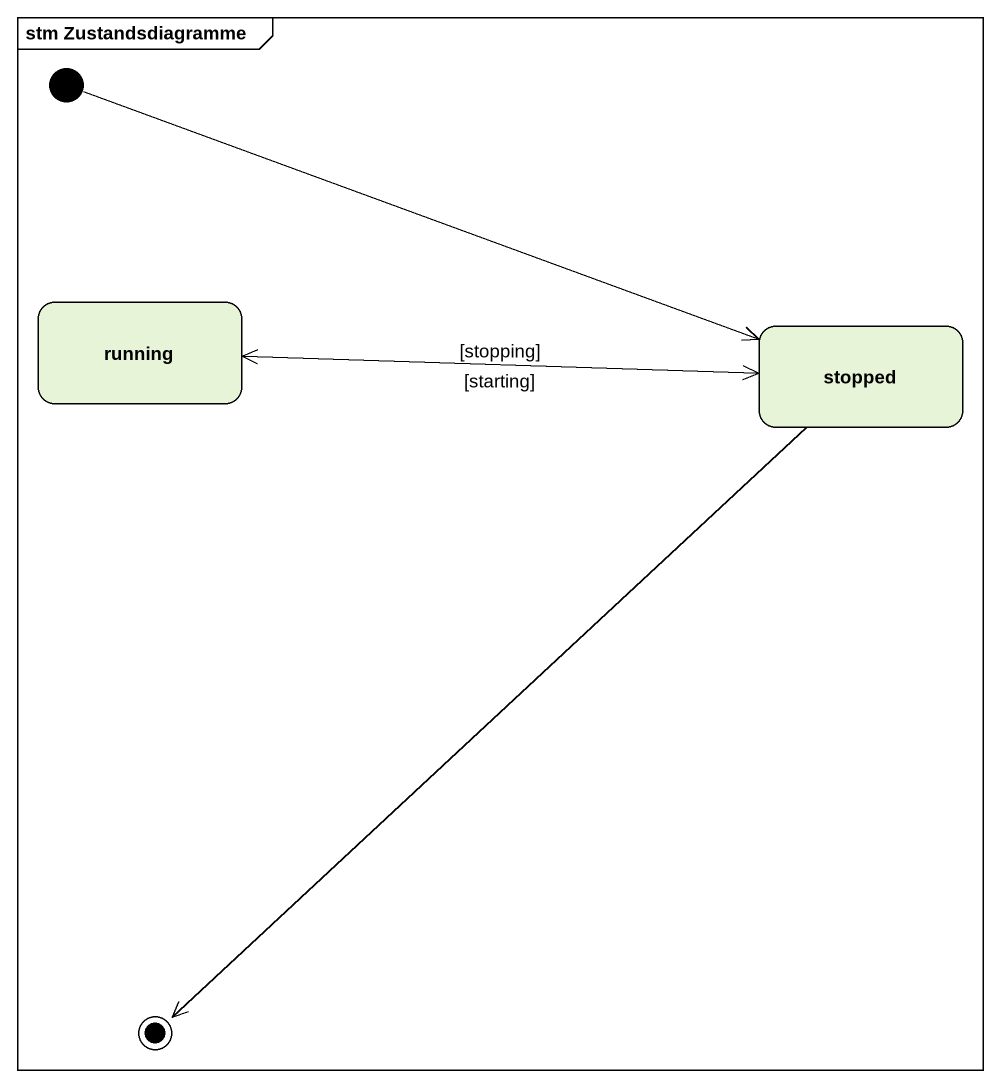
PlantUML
@startuml
mainframe stm Zustandsdiagramme
hide empty description
state running
state stopped
[*] -right-> stopped
running -right-> stopped : [stopping]
stopped -left-> running : [starting]
stopped --> [*]
@enduml
